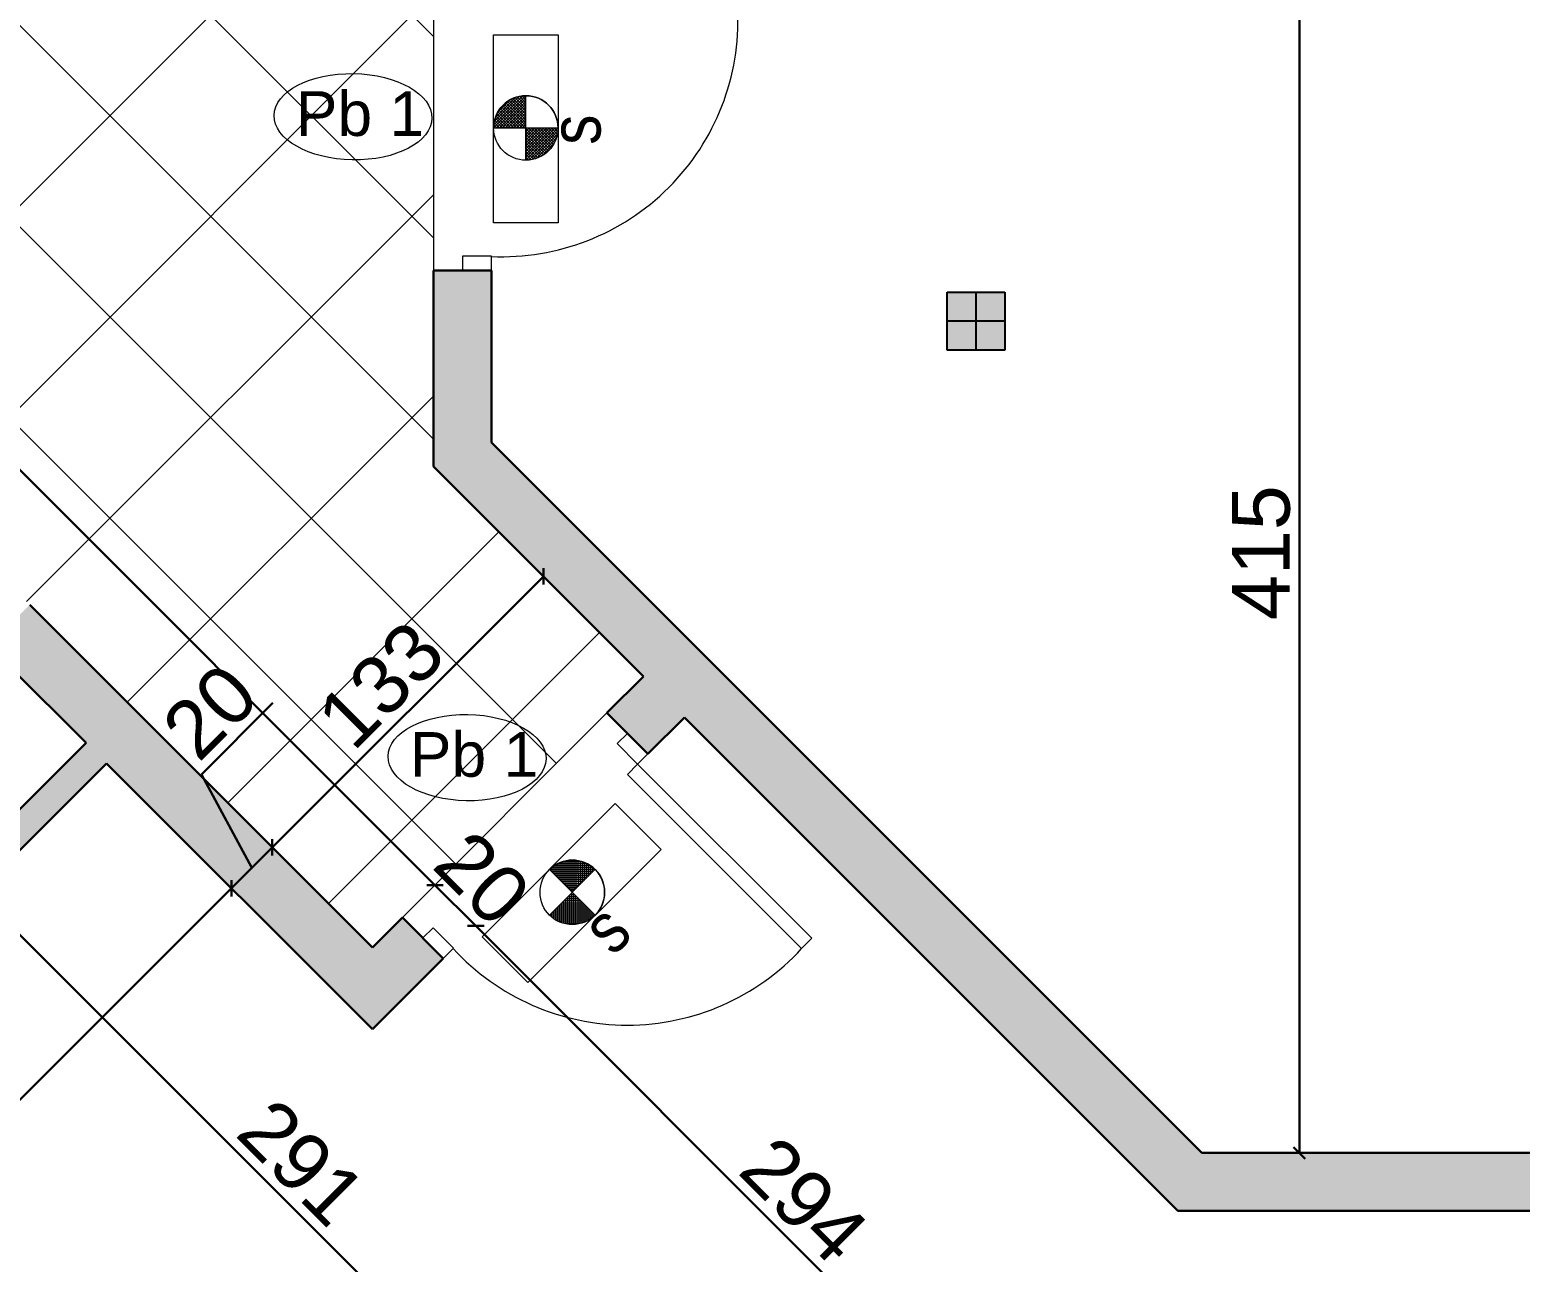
# Model space of a CAD drawing. Header units: millimetres. Extents: x 2804 to 3317, y 6834 to 7064.
# Drawn here: x 2859.12 to 2864.27, y 7003.25 to 7007.52 of the extents above; entities that cross this region are included whole.
import ezdxf

# ---------------------------------------------------------------- set-up
doc = ezdxf.new("R2010")
doc.units = ezdxf.units.MM
doc.header["$PDMODE"] = 1
doc.linetypes.add('HIDDEN', pattern=[0.375, 0.25, -0.125])
for name, color, linetype, lineweight in [('cotation', 3, 'Continuous', 30), ('Hachures', 8, 'Continuous', 20), ('menuise', 50, 'Continuous', 18), ('SECURITE', 2, 'Continuous', 0), ('Trottoires', 140, 'Continuous', 30), ('zin menuiserie', 150, 'Continuous', 5), ('Zin mur', 30, 'Continuous', 30)]:
    doc.layers.add(name, color=color, linetype=linetype, lineweight=lineweight)
doc.layers.add('zin hatch mur', color=8, linetype='Continuous')
doc.layers.add('zin struct', color=190, linetype='HIDDEN')
doc.styles.add('ARIAL', font='arial.ttf')
doc.styles.add('PA3', font='arial.ttf', dxfattribs={"height": 3})
doc.styles.add('PsikTxtStyle', font='arial.ttf')
doc.dimstyles.new('cotation 100', dxfattribs={"dimtxt": 0.2, "dimasz": 0.04, "dimexe": 0, "dimexo": 0, "dimgap": 0.03, "dimtad": 1, "dimdec": 0, "dimlfac": 100, "dimdsep": 46, "dimtxsty": 'ARIAL', "dimblk": 'OBLIQUE', "dimcen": 0.09, "dimse1": 1, "dimse2": 1, "dimclrd": 256, "dimclre": 256, "dimclrt": 256, "dimadec": 3, "dimazin": 2, "dimtfac": 1, "dimtdec": 0, "dimtofl": 0, "dimtmove": 1, "dimatfit": 3, "dimfxl": 0, "dimtolj": 1, "dimtzin": 0, "dimlwd": -1, "dimlwe": -1, "dimarcsym": 0})

# ---------------------------------------------------------------- blocks, each defined once
blk = doc.blocks.new('*X298')
at = {"color": 0, "linetype": 'Continuous'}
for p, q in [((2123.93, 1390.31), (2124, 1390.38)), ((2133.9, 1380.42), (2123.94, 1390.38)), ((2123.98, 1389.47), (2124.89, 1390.38)), ((2132.98, 1380.46), (2123.98, 1389.46)), ((2124.08, 1388.69), (2125.77, 1390.38)), ((2131.95, 1380.61), (2124.13, 1388.42)), ((2124.23, 1387.96), (2126.66, 1390.38)), ((2124.43, 1387.27), (2127.54, 1390.38)), ((2130.74, 1380.93), (2124.45, 1387.22)), ((2124.67, 1386.63), (2128.43, 1390.38)), ((2133.9, 1381.3), (2124.82, 1390.38)), ((2124.94, 1386.01), (2129.31, 1390.38)), ((2125.25, 1385.44), (2130.19, 1390.38)), ((2125.58, 1384.89), (2131.08, 1390.38)), ((2133.9, 1382.19), (2125.71, 1390.38)), ((2125.95, 1384.37), (2131.96, 1390.38)), ((2126.34, 1383.88), (2132.85, 1390.38)), ((2133.9, 1383.07), (2126.59, 1390.38)), ((2126.77, 1383.42), (2133.73, 1390.39)), ((2127.22, 1382.99), (2133.9, 1389.67)), ((2133.9, 1383.95), (2127.47, 1390.38)), ((2127.7, 1382.58), (2133.9, 1388.79)), ((2128.2, 1382.2), (2133.9, 1387.9)), ((2133.9, 1384.84), (2128.36, 1390.38)), ((2128.74, 1381.86), (2133.9, 1387.02)), ((2133.9, 1385.72), (2129.24, 1390.38)), ((2129.3, 1381.54), (2133.9, 1386.14)), ((2133.9, 1386.61), (2130.12, 1390.38)), ((2133.9, 1387.49), (2131.01, 1390.38)), ((2133.9, 1388.37), (2131.89, 1390.38)), ((2133.9, 1389.26), (2132.77, 1390.38)), ((2133.9, 1390.14), (2133.66, 1390.39)), ((2129.19, 1381.6), (2125.12, 1385.66)), ((2129.9, 1381.25), (2133.9, 1385.25)), ((2130.53, 1381), (2133.9, 1384.37)), ((2131.2, 1380.79), (2133.9, 1383.48)), ((2131.91, 1380.61), (2133.9, 1382.6)), ((2132.67, 1380.49), (2133.9, 1381.72)), ((2133.49, 1380.42), (2133.9, 1380.83))]:
    blk.add_line(p, q, dxfattribs=at)
blk = doc.blocks.new('sec 1er')
at = {"layer": 'SECURITE', "color": 252, "true_color": 0x939598}
for p, q in [((2629.2885, 6731.3143, 1.3959), (2629.2885, 6731.9647, 1.3959)), ((2629.2885, 6731.9647, 1.3959), (2629.5122, 6731.9647, 1.3959)), ((2629.2885, 6731.3143, 1.3959), (2629.2885, 6731.9647, 1.3959)), ((2629.2885, 6731.9647, 1.3959), (2629.5122, 6731.9647, 1.3959)), ((2629.5122, 6731.9647, 1.3959), (2629.5122, 6731.3143, 1.3959)), ((2629.5122, 6731.9647, 1.3959), (2629.5122, 6731.3143, 1.3959)), ((2629.4003, 6731.5314, 1.3959), (2629.4002, 6731.7521, 1.3959)), ((2629.4003, 6731.5314, 1.3959), (2629.4002, 6731.7521, 1.3959)), ((2629.2888, 6731.6428, 1.3959), (2629.5118, 6731.6428, 1.3959)), ((2629.2888, 6731.6428, 1.3959), (2629.5118, 6731.6428, 1.3959)), ((2629.2888, 6731.6428, 1.3959), (2629.5118, 6731.6428, 1.3959)), ((2629.2888, 6731.6428, 1.3959), (2629.5118, 6731.6428, 1.3959)), ((2629.2888, 6731.6428, 1.3959), (2629.5118, 6731.6428, 1.3959)), ((2629.2888, 6731.6428, 1.3959), (2629.5118, 6731.6428, 1.3959)), ((2629.2888, 6731.6428, 1.3959), (2629.5118, 6731.6428, 1.3959)), ((2629.2888, 6731.6428, 1.3959), (2629.5118, 6731.6428, 1.3959)), ((2629.5122, 6731.3143, 1.3959), (2629.2885, 6731.3143, 1.3959)), ((2629.5122, 6731.3143, 1.3959), (2629.2885, 6731.3143, 1.3959)), ((2629.2495, 6728.847, 1.3959), (2629.7094, 6729.3069, 1.3959)), ((2629.2495, 6728.847, 1.3959), (2629.7094, 6729.3069, 1.3959)), ((2629.7094, 6729.3069, 1.3959), (2629.8676, 6729.1487, 1.3959)), ((2629.7094, 6729.3069, 1.3959), (2629.8676, 6729.1487, 1.3959)), ((2629.8676, 6729.1487, 1.3959), (2629.4077, 6728.6888, 1.3959)), ((2629.8676, 6729.1487, 1.3959), (2629.4077, 6728.6888, 1.3959)), ((2629.4821, 6729.079, 1.3959), (2629.6398, 6728.9214, 1.3959)), ((2629.4821, 6729.079, 1.3959), (2629.6398, 6728.9214, 1.3959)), ((2629.4821, 6729.079, 1.3959), (2629.6398, 6728.9214, 1.3959)), ((2629.4821, 6729.079, 1.3959), (2629.6398, 6728.9214, 1.3959)), ((2629.4821, 6729.079, 1.3959), (2629.6398, 6728.9214, 1.3959)), ((2629.4821, 6729.079, 1.3959), (2629.6398, 6728.9214, 1.3959)), ((2629.4821, 6729.079, 1.3959), (2629.6398, 6728.9214, 1.3959)), ((2629.4821, 6729.079, 1.3959), (2629.6398, 6728.9214, 1.3959)), ((2629.4821, 6728.9214, 1.3959), (2629.6381, 6729.0776, 1.3959)), ((2629.4821, 6728.9214, 1.3959), (2629.6381, 6729.0776, 1.3959)), ((2629.4077, 6728.6888, 1.3959), (2629.2495, 6728.847, 1.3959)), ((2629.4077, 6728.6888, 1.3959), (2629.2495, 6728.847, 1.3959))]:
    blk.add_line(p, q, dxfattribs=at)
for centre in [(2629.4003, 6731.6428, 1.3959), (2629.4003, 6731.6428, 1.3959), (2629.561, 6729.0002, 1.3959), (2629.561, 6729.0002, 1.3959)]:
    blk.add_circle(centre, 0.1115, dxfattribs=at)
for centre, start, end in [((2629.4003, 6731.6428, 1.3959), 90, 180), ((2629.4003, 6731.6428, 1.3959), 90, 180), ((2629.4003, 6731.6428, 1.3959), 90, 180), ((2629.4003, 6731.6428, 1.3959), 90, 180), ((2629.4003, 6731.6428, 1.3959), 90, 180), ((2629.4003, 6731.6428, 1.3959), 90, 180), ((2629.4003, 6731.6428, 1.3959), 0, 90), ((2629.4003, 6731.6428, 1.3959), 0, 90), ((2629.4003, 6731.6428, 1.3959), 0, 90), ((2629.4003, 6731.6428, 1.3959), 0, 90), ((2629.4003, 6731.6428, 1.3959), 0, 90), ((2629.4003, 6731.6428, 1.3959), 0, 90), ((2629.561, 6729.0002, 1.3959), 45, 135), ((2629.561, 6729.0002, 1.3959), 45, 135), ((2629.561, 6729.0002, 1.3959), 45, 135), ((2629.561, 6729.0002, 1.3959), 45, 135), ((2629.561, 6729.0002, 1.3959), 45, 135), ((2629.561, 6729.0002, 1.3959), 45, 135), ((2629.561, 6729.0002, 1.3959), 315, 45), ((2629.561, 6729.0002, 1.3959), 315, 45), ((2629.561, 6729.0002, 1.3959), 315, 45), ((2629.561, 6729.0002, 1.3959), 315, 45), ((2629.561, 6729.0002, 1.3959), 315, 45), ((2629.561, 6729.0002, 1.3959), 315, 45)]:
    blk.add_arc(centre, 0.1115, start, end, dxfattribs=at)
at = {"layer": 'SECURITE', "color": 252, "true_color": 0x939598, "extrusion": (0, 0, -1)}
for p, xscale, yscale, zscale, rotation in [((-2605.5187, 6747.1805, -1.3959), 0.01118662045994821, 0.01118662045994821, 0.01118662045994821, 179.9614910721124), ((-2605.5187, 6747.1805, -1.3959), 0.01118662045994821, 0.01118662045994821, 0.01118662045994821, 179.9614910721124), ((-2644.954, 6707.7717, -1.3959), -0.01118662049062554, 0.01118662042579673, 0.01118662047361531, 270), ((-2644.954, 6707.7717, -1.3959), -0.01118662049062554, 0.01118662042579673, 0.01118662047361531, 270), ((-2623.6609, 6756.8739, -1.3959), 0.01118662045994821, 0.01118662045994821, 0.01118662045994821, 224.9614910721124), ((-2623.6609, 6756.8739, -1.3959), 0.01118662045994821, 0.01118662045994821, 0.01118662045994821, 224.9614910721124), ((-2623.6796, 6701.1227, -1.3959), -0.01118662049062553, 0.01118662042579673, 0.01118662047361531, 315.0000000000001), ((-2623.6796, 6701.1227, -1.3959), -0.01118662049062553, 0.01118662042579673, 0.01118662047361531, 315.0000000000001)]:
    blk.add_blockref('*X298', p, dxfattribs=dict(at, xscale=xscale, yscale=yscale, zscale=zscale, rotation=rotation))
at = {"layer": 'SECURITE', "color": 252, "true_color": 0x939598, "xscale": 0.01118662049062554, "yscale": 0.01118662049062554, "zscale": 0.01118662049062554}
for p, rotation in [((2644.954, 6707.7717, 1.3959), 90), ((2644.954, 6707.7717, 1.3959), 90), ((2623.6796, 6701.1227, 1.3959), 44.99999999999992), ((2623.6796, 6701.1227, 1.3959), 44.99999999999992)]:
    blk.add_blockref('*X298', p, dxfattribs=dict(at, rotation=rotation))
at = {"layer": 'SECURITE', "color": 252, "true_color": 0x939598, "style": 'PA3', "text_generation_flag": 6, "width": 0.85}
for rotation, p in [(270, (2629.6586, 6731.5844, 1.3959)), (225, (2629.7022, 6728.7763, 1.3959))]:
    blk.add_text('s', height=0.176, rotation=rotation, dxfattribs=at).set_placement(p)
blk = doc.blocks.new('p100')
at = {"layer": 'zin menuiserie'}
for p, q in [((2868.5687, 7190.0269), (2868.5687, 7189.9769)), ((2868.6687, 7190.0269), (2868.5687, 7190.0269)), ((2868.6687, 7189.9769), (2868.6687, 7190.0269)), ((2868.5687, 7189.9769), (2868.6687, 7189.9769)), ((2868.6687, 7189.9769), (2869.5203, 7189.9769)), ((2868.6687, 7189.9269), (2868.6687, 7189.9769)), ((2869.5203, 7189.9769), (2869.5203, 7189.9269)), ((2869.5203, 7189.9269), (2868.6687, 7189.9269)), ((2868.6687, 7189.0769), (2868.5687, 7189.0769)), ((2868.5687, 7189.0769), (2868.5687, 7189.0269)), ((2868.6687, 7189.0269), (2868.6687, 7189.0769)), ((2868.5687, 7189.0269), (2868.6687, 7189.0269))]:
    blk.add_line(p, q, dxfattribs=at)
blk.add_arc((2868.7038, 7189.8919), 0.8173, 267.544, 2.456, dxfattribs=at)
blk = doc.blocks.new('_Oblique')
at = {"color": 0, "linetype": 'ByBlock', "lineweight": -2}
blk.add_line((-0.5, -0.5), (0.5, 0.5), dxfattribs=at)
blk = doc.blocks.new('*D50')
at = {"layer": 'cotation', "transparency": 16777216}
blk.add_line((2860.5158, 7004.5587), (2855.5307, 7009.5438), dxfattribs=at)
at = {"layer": 'Defpoints', "color": 0, "transparency": 16777216}
for p in [(2855.5307, 7009.5438), (2855.3147, 7009.3278), (2860.2998, 7004.3427)]:
    blk.add_point(p, dxfattribs=at)
at = {"layer": 'cotation', "transparency": 16777216, "xscale": 0.04, "yscale": 0.04, "zscale": 0.04}
for p, rotation in [((2855.5307, 7009.5438), 135.0000000005828), ((2860.5158, 7004.5587), 315.0000000005828)]:
    blk.add_blockref('_Oblique', p, dxfattribs=dict(at, rotation=rotation))
at = {"layer": 'cotation', "transparency": 16777216, "insert": (2858.1166, 7007.1447), "char_height": 0.2, "attachment_point": 5, "rotation": 315, "style": 'ARIAL'}
blk.add_mtext('\\A1;705', dxfattribs=at)
blk = doc.blocks.new('*D52')
at = {"layer": 'cotation', "transparency": 16777216}
blk.add_line((2860.6572, 7004.4173), (2862.7387, 7002.3357), dxfattribs=at)
at = {"layer": 'Defpoints', "color": 0, "transparency": 16777216}
for p in [(2860.5448, 7004.3049), (2862.7387, 7002.3357), (2862.4359, 7002.0328)]:
    blk.add_point(p, dxfattribs=at)
at = {"layer": 'cotation', "transparency": 16777216, "xscale": 0.04, "yscale": 0.04, "zscale": 0.04}
for p, rotation in [((2860.6572, 7004.4173), 135.0000000005856), ((2862.7387, 7002.3357), 315.0000000005855)]:
    blk.add_blockref('_Oblique', p, dxfattribs=dict(at, rotation=rotation))
at = {"layer": 'cotation', "transparency": 16777216, "insert": (2861.7914, 7003.4699), "char_height": 0.2, "attachment_point": 5, "rotation": 315, "style": 'ARIAL'}
blk.add_mtext('\\A1;294', dxfattribs=at)
blk = doc.blocks.new('pot')
at = {"layer": 'zin struct'}
for p, q in [((2903.1107, 7133.1849), (2903.1107, 7132.9849)), ((2903.2107, 7133.0849), (2903.0107, 7133.0849))]:
    blk.add_line(p, q, dxfattribs=at)
blk.add_lwpolyline([(2903.0107, 7133.1849), (2903.2107, 7133.1849), (2903.2107, 7132.9849), (2903.0107, 7132.9849)], close=True, dxfattribs=at)
blk = doc.blocks.new('*D74')
at = {"layer": 'cotation', "transparency": 16777216}
blk.add_line((2860.989, 7002.4785), (2858.9345, 7004.533), dxfattribs=at)
at = {"layer": 'Defpoints', "color": 0, "transparency": 16777216}
for p in [(2858.9345, 7004.533), (2858.4814, 7004.0799), (2860.5359, 7002.0254)]:
    blk.add_point(p, dxfattribs=at)
at = {"layer": 'cotation', "transparency": 16777216, "xscale": 0.04, "yscale": 0.04, "zscale": 0.04}
for p, rotation in [((2858.9345, 7004.533), 134.9999999998859), ((2860.989, 7002.4785), 314.9999999998859)]:
    blk.add_blockref('_Oblique', p, dxfattribs=dict(at, rotation=rotation))
at = {"layer": 'cotation', "transparency": 16777216, "insert": (2860.0551, 7003.5992), "char_height": 0.2, "attachment_point": 5, "rotation": 315, "style": 'ARIAL'}
blk.add_mtext('\\A1;291', dxfattribs=at)
blk = doc.blocks.new('*D75')
at = {"layer": 'cotation', "transparency": 16777216}
blk.add_line((2859.8123, 7004.5474), (2856.8887, 7001.6238), dxfattribs=at)
at = {"layer": 'Defpoints', "color": 0, "transparency": 16777216}
for p in [(2859.3806, 7004.9791), (2856.457, 7002.0555), (2856.8887, 7001.6238)]:
    blk.add_point(p, dxfattribs=at)
at = {"layer": 'cotation', "transparency": 16777216, "xscale": 0.04, "yscale": 0.04, "zscale": 0.04}
for p, rotation in [((2859.8123, 7004.5474), 44.99999999989305), ((2856.8887, 7001.6238), 224.999999999893)]:
    blk.add_blockref('_Oblique', p, dxfattribs=dict(at, rotation=rotation))
at = {"layer": 'cotation', "transparency": 16777216, "insert": (2858.5019, 7003.4239), "char_height": 0.2, "attachment_point": 5, "rotation": 45, "style": 'ARIAL'}
blk.add_mtext('\\A1;413', dxfattribs=at)
blk = doc.blocks.new('*D717')
at = {"layer": 'cotation', "transparency": 16777216}
blk.add_line((2860.5158, 7004.5587), (2860.6572, 7004.4173), dxfattribs=at)
at = {"layer": 'Defpoints', "color": 0, "transparency": 16777216}
for p in [(2860.6572, 7004.4173), (2860.2998, 7004.3427), (2860.4223, 7004.1824)]:
    blk.add_point(p, dxfattribs=at)
at = {"layer": 'cotation', "transparency": 16777216, "xscale": 0.04, "yscale": 0.04, "zscale": 0.04}
for p, rotation in [((2860.5158, 7004.5587), 135.0000000005828), ((2860.6572, 7004.4173), 315.0000000005828)]:
    blk.add_blockref('_Oblique', p, dxfattribs=dict(at, rotation=rotation))
at = {"layer": 'cotation', "transparency": 16777216, "insert": (2860.6799, 7004.5814), "char_height": 0.2, "attachment_point": 5, "rotation": 315, "style": 'ARIAL'}
blk.add_mtext('\\A1;20', dxfattribs=at)
blk = doc.blocks.new('*D766')
at = {"layer": 'cotation', "transparency": 16777216}
for p, q in [((2859.7091, 7004.9411), (2859.9561, 7005.188)), ((2859.883, 7004.6181), (2859.7091, 7004.9411)), ((2859.8123, 7004.5474), (2859.9537, 7004.6888))]:
    blk.add_line(p, q, dxfattribs=at)
at = {"layer": 'Defpoints', "color": 0, "transparency": 16777216}
for p in [(2859.3806, 7004.9791), (2859.9537, 7004.6888), (2860.2998, 7004.3427)]:
    blk.add_point(p, dxfattribs=at)
at = {"layer": 'cotation', "transparency": 16777216, "xscale": 0.04, "yscale": 0.04, "zscale": 0.04}
for p, rotation in [((2859.9537, 7004.6888), 44.99999999989306), ((2859.8123, 7004.5474), 224.999999999893)]:
    blk.add_blockref('_Oblique', p, dxfattribs=dict(at, rotation=rotation))
at = {"layer": 'cotation', "transparency": 16777216, "insert": (2859.7392, 7005.158), "char_height": 0.2, "attachment_point": 5, "rotation": 45, "style": 'ARIAL'}
blk.add_mtext('\\A1;20', dxfattribs=at)
blk = doc.blocks.new('*D767')
at = {"layer": 'cotation', "transparency": 16777216}
blk.add_line((2859.9537, 7004.6888), (2860.8907, 7005.6257), dxfattribs=at)
at = {"layer": 'Defpoints', "color": 0, "transparency": 16777216}
for p in [(2860.8907, 7005.6257), (2861.2367, 7005.2797), (2860.2998, 7004.3427)]:
    blk.add_point(p, dxfattribs=at)
at = {"layer": 'cotation', "transparency": 16777216, "xscale": 0.04, "yscale": 0.04, "zscale": 0.04}
for p, rotation in [((2860.8907, 7005.6257), 44.99999999989306), ((2859.9537, 7004.6888), 224.999999999893)]:
    blk.add_blockref('_Oblique', p, dxfattribs=dict(at, rotation=rotation))
at = {"layer": 'cotation', "transparency": 16777216, "insert": (2860.3287, 7005.2508), "char_height": 0.2, "attachment_point": 5, "rotation": 45, "style": 'ARIAL'}
blk.add_mtext('\\A1;133', dxfattribs=at)
blk = doc.blocks.new('*D871')
at = {"layer": 'cotation', "transparency": 16777216}
blk.add_line((2863.5038, 7003.6325), (2863.5038, 7007.7828), dxfattribs=at)
at = {"layer": 'Defpoints', "color": 0, "transparency": 16777216}
for p in [(2863.5038, 7007.7828), (2863.9359, 7007.7828), (2864.0619, 7003.6325)]:
    blk.add_point(p, dxfattribs=at)
at = {"layer": 'cotation', "transparency": 16777216, "xscale": 0.04, "yscale": 0.04, "zscale": 0.04}
for p, rotation in [((2863.5038, 7007.7828), 90), ((2863.5038, 7003.6325), 270)]:
    blk.add_blockref('_Oblique', p, dxfattribs=dict(at, rotation=rotation))
at = {"layer": 'cotation', "transparency": 16777216, "insert": (2863.3717, 7005.7077), "char_height": 0.2, "attachment_point": 5, "rotation": 90, "style": 'ARIAL'}
blk.add_mtext('\\A1;415', dxfattribs=at)
blk = doc.blocks.new('pb0')
at = {"layer": 'menuise'}
blk.add_ellipse((2855.0311, 6939.4854), major_axis=(-0.2729, 0.0047), ratio=0.546469, start_param=-1.570796, end_param=4.712389, dxfattribs=at)
at = {"layer": 'menuise', "insert": (2854.8334, 6939.5736), "char_height": 0.1544, "width": 2.341262, "attachment_point": 1, "style": 'PsikTxtStyle'}
blk.add_mtext('Pb 1', dxfattribs=at)

msp = doc.modelspace()

# ---------------------------------------------------------------- hatches: boundary and pattern name
at = {"layer": 'Hachures'}
h = msp.add_hatch(dxfattribs=at)
h.set_pattern_fill('ANSI37', color=256, scale=0.155)
h.set_pattern_definition([(45, (0, 38.8199), (-0.347984925, 0.347984925), []), (135, (0, 38.8199), (-0.347984925, -0.347984925), [])])
h.paths.add_polyline_path([(2861.2367, 7005.2797), (2860.2998, 7004.3427), (2855.3147, 7009.3278), (2856.2516, 7010.2648), (2857.0836, 7009.4328), (2860.5109, 7009.4328), (2860.5109, 7006.0055)])
at = {"layer": 'Trottoires'}
h = msp.add_hatch(color=8, dxfattribs=at)
h.dxf.hatch_style = 1
h.paths.add_polyline_path([(2862.4859, 7006.6078), (2862.2859, 7006.6078), (2862.2859, 7006.4078), (2862.4859, 7006.4078)])
at = {"layer": 'zin hatch mur'}
h = msp.add_hatch(color=256, dxfattribs=at)
h.dxf.hatch_style = 1
h.paths.add_polyline_path([(2857.7542, 7006.8883), (2857.6128, 7006.7469), (2857.9133, 7006.4464), (2857.8426, 7006.3757), (2857.9133, 7006.305), (2858.1255, 7006.5171)])
h.paths.add_polyline_path([(2857.3477, 7005.7393), (2857.2769, 7005.81), (2857.2062, 7005.7393), (2856.9057, 7006.0398), (2856.835, 7005.9691), (2857.1355, 7005.6686), (2856.4991, 7005.0322), (2856.5698, 7004.9615)], flags=17)
h.paths.add_polyline_path([(2867.4059, 7003.4328), (2867.4054, 7003.6328), (2863.1664, 7003.6328), (2860.7109, 7006.0884), (2860.7109, 7006.6828), (2860.5109, 7006.6828), (2860.5109, 7006.0055), (2861.2367, 7005.2797), (2861.1105, 7005.1534), (2861.2519, 7005.012), (2861.3782, 7005.1382), (2863.0836, 7003.4328)])
h.paths.add_polyline_path([(2856.3577, 7004.7493), (2856.5698, 7004.9615), (2856.4991, 7005.0322), (2856.4284, 7004.9615), (2856.1279, 7005.262), (2855.9865, 7005.1206)], flags=17)
h.paths.add_polyline_path([(2857.5598, 7003.9715), (2857.3477, 7003.7594), (2857.6128, 7003.4942), (2854.924, 7000.8054), (2853.4472, 7000.8054), (2851.8834, 7002.3692), (2851.8834, 7003.8459), (2854.5723, 7006.5348), (2854.4061, 7006.7009), (2853.8134, 7006.1083), (2853.6614, 7006.2603), (2853.4139, 7006.0128), (2853.4846, 7005.9421), (2851.5334, 7003.9909), (2851.5334, 7002.1747), (2853.2528, 7000.4554), (2855.069, 7000.4554), (2856.313, 7001.6995), (2856.4063, 7001.6062), (2856.6563, 7001.8562), (2856.457, 7002.0555), (2859.3806, 7004.9791), (2860.2998, 7004.0599), (2860.5448, 7004.3049), (2860.4034, 7004.4463), (2860.2998, 7004.3427), (2859.1154, 7005.5272), (2858.9033, 7005.315), (2858.974, 7005.2443), (2859.0447, 7005.315), (2859.3099, 7005.0499), (2858.3906, 7004.1306), (2858.1255, 7004.3958), (2858.1962, 7004.4665), (2858.1255, 7004.5372), (2857.9133, 7004.3251), (2857.9841, 7004.2544), (2858.0548, 7004.3251), (2858.3199, 7004.0599), (2857.825, 7003.5649), (2857.5598, 7003.8301), (2857.6305, 7003.9008)])

# ---------------------------------------------------------------- linework, layer by layer
at = {"layer": 'Hachures'}
for p, q in [((2860.5109, 7007.6828), (2860.5109, 7006.6828)), ((2861.1105, 7005.1534), (2860.4034, 7004.4463))]:
    msp.add_line(p, q, dxfattribs=at)
at = {"layer": 'Zin mur'}
for p, q in [((2860.5109, 7006.6828), (2860.7109, 7006.6828)), ((2860.5109, 7006.0055), (2860.5109, 7006.6828)), ((2860.7109, 7006.0884), (2860.7109, 7006.6828)), ((2860.7109, 7006.0884), (2863.1664, 7003.6328)), ((2860.5109, 7006.0055), (2861.2367, 7005.2797)), ((2859.0447, 7005.315), (2859.3099, 7005.0499)), ((2861.1105, 7005.1534), (2861.2367, 7005.2797)), ((2861.1105, 7005.1534), (2861.2519, 7005.012)), ((2861.2519, 7005.012), (2861.3782, 7005.1382)), ((2861.3782, 7005.1382), (2863.0836, 7003.4328)), ((2858.3906, 7004.1306), (2859.3099, 7005.0499)), ((2856.457, 7002.0555), (2859.3806, 7004.9791)), ((2860.2998, 7004.3427), (2860.4034, 7004.4463)), ((2860.4034, 7004.4463), (2860.5448, 7004.3049)), ((2860.2998, 7004.0599), (2860.5448, 7004.3049)), ((2863.1664, 7003.6328), (2866.9554, 7003.6315)), ((2863.0836, 7003.4328), (2866.9559, 7003.4315))]:
    msp.add_line(p, q, dxfattribs=at)
at = {"layer": 'Zin mur', "ltscale": 0.02}
for p, q in [((2860.2998, 7004.3427), (2859.1154, 7005.5272)), ((2859.3806, 7004.9791), (2860.2998, 7004.0599))]:
    msp.add_line(p, q, dxfattribs=at)

# ---------------------------------------------------------------- block references
at = {"layer": 'cotation'}
for p in [(5.2017, 67.7291), (5.5958, 65.5137)]:
    msp.add_blockref('pb0', p, dxfattribs=at)
at = {"layer": 'SECURITE', "color": 214, "true_color": 0xa81592}
msp.add_blockref('sec 1er', (231.4298, 275.5331), dxfattribs=at)
at = {"layer": 'zin menuiserie'}
msp.add_blockref('p100', (-7.9578, -182.3441), dxfattribs=at)
at = {"layer": 'zin menuiserie', "rotation": 314.9999999998215}
msp.add_blockref('p100', (-4251.32, 3949.3503), dxfattribs=at)
at = {"layer": 'Zin mur', "color": 6}
msp.add_blockref('pot', (-40.7248, -126.577), dxfattribs=at)

# ---------------------------------------------------------------- dimensions: what is measured, and where the dimension line sits
at = {"layer": 'cotation'}
for p1, p2, distance, picture, middle in [((2860.2998, 7004.3427), (2855.3147, 7009.3278), -0.3054, '*D50', (2858.1166, 7007.1447)), ((2860.5359, 7002.0254), (2858.4814, 7004.0799), -0.6407, '*D74', (2860.0551, 7003.5992))]:
    dim = msp.add_aligned_dim(p1=p1, p2=p2, distance=distance, dimstyle='cotation 100', dxfattribs=at)
    dim.commit()
    dim.dimension.update_dxf_attribs({"geometry": picture, "text_midpoint": middle})
for base, p1, p2, angle, picture, middle in [((2863.5038, 7007.7828), (2864.0619, 7003.6325), (2863.9359, 7007.7828), 90, '*D871', (2863.3717, 7005.7077)), ((2860.8907, 7005.6257), (2860.2998, 7004.3427), (2861.2367, 7005.2797), 45, '*D767', (2860.3287, 7005.2508)), ((2859.9537, 7004.6888), (2859.3806, 7004.9791), (2860.2998, 7004.3427), 45, '*D766', (2859.6369, 7005.0557)), ((2862.7387, 7002.3357), (2860.5448, 7004.3049), (2862.4359, 7002.0328), 315, '*D52', (2861.7914, 7003.4699))]:
    dim = msp.add_linear_dim(base=base, p1=p1, p2=p2, angle=angle, dimstyle='cotation 100', dxfattribs=at)
    dim.commit()
    dim.dimension.update_dxf_attribs({"geometry": picture, "text_midpoint": middle})
for base, p1, p2, angle, picture, middle, dimtype in [((2856.8887, 7001.6238), (2859.3806, 7004.9791), (2856.457, 7002.0555), 225, '*D75', (2858.5954, 7003.3305), 129), ((2860.6572, 7004.4173), (2860.2998, 7004.3427), (2860.4223, 7004.1824), 315, '*D717', (2860.5865, 7004.488), 128)]:
    dim = msp.add_linear_dim(base=base, p1=p1, p2=p2, angle=angle, dimstyle='cotation 100', dxfattribs=at)
    dim.commit()
    dim.dimension.update_dxf_attribs({"geometry": picture, "text_midpoint": middle, "dimtype": dimtype})

doc.saveas('drawing.dxf')
